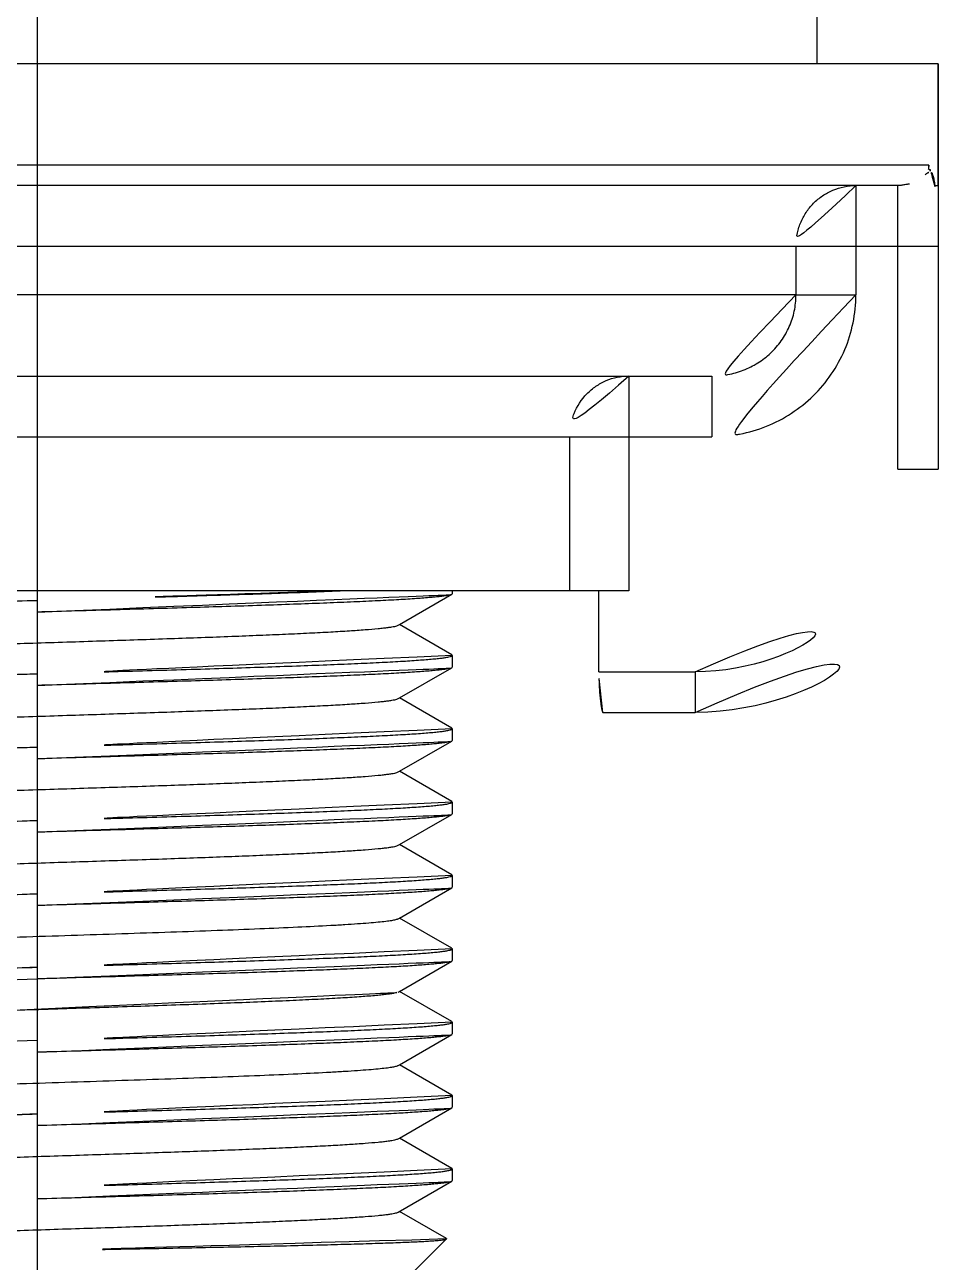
# Model space of a CAD drawing. Extents: x 16296660632 to 16296672714, y -37409619871 to -37409617455.
# Drawn here: x 16296672053.31 to 16296672075.86, y -37409617893.31 to -37409617862.78 of the extents above; entities that cross this region are included whole.
import ezdxf

# ---------------------------------------------------------------- set-up
doc = ezdxf.new("R2010")
doc.units = 0
doc.header["$LTSCALE"] = 10
doc.header["$MEASUREMENT"] = 0
doc.linetypes.add('ACAD_ISO08W100', pattern=[36, 24, -3, 6, -3])
doc.layers.get('0').update_dxf_attribs({"linetype": 'CONTINUOUS'})
doc.layers.add('02___PRT_ALL_AXES', color=7, linetype='CONTINUOUS')

msp = doc.modelspace()

# ---------------------------------------------------------------- linework, layer by layer
at = {"color": 1, "linetype": 'ACAD_ISO08W100'}
msp.add_line((16296672053.61055, -37409617836.498253), (16296672053.61055, -37409617902.566849), dxfattribs=at)
at = {"color": 7, "linetype": 'Continuous'}
for p, q in [((16296672075.86055, -37409617863.745247), (16296672075.86055, -37409617873.745247)), ((16296672075.631399, -37409617866.245369), (16296672031.589701, -37409617866.245369)), ((16296672074.86055, -37409617866.745247), (16296672032.36055, -37409617866.745247)), ((16296672073.82663, -37409617866.745247), (16296672073.82663, -37409617869.445236)), ((16296672074.86055, -37409617873.745247), (16296672074.86055, -37409617866.745247)), ((16296672075.77928, -37409617866.745247), (16296672075.86055, -37409617866.745247)), ((16296672075.77928, -37409617866.768257), (16296672075.77928, -37409617866.745247)), ((16296672031.36055, -37409617868.245247), (16296672075.86055, -37409617868.245247)), ((16296672072.34741, -37409617868.245247), (16296672072.34741, -37409617869.445091)), ((16296672072.34741, -37409617869.445091), (16296672034.87369, -37409617869.445091)), ((16296672072.34741, -37409617869.445236), (16296672073.82663, -37409617869.445236)), ((16296672036.95402, -37409617871.445236), (16296672070.26708, -37409617871.445236)), ((16296672068.220131, -37409617871.445236), (16296672068.220131, -37409617876.745247)), ((16296672070.26708, -37409617871.445236), (16296672070.266939, -37409617871.445236)), ((16296672070.26708, -37409617871.445236), (16296672070.26708, -37409617872.945236)), ((16296672036.95402, -37409617872.945236), (16296672070.26708, -37409617872.945236)), ((16296672066.75918, -37409617872.945236), (16296672066.75918, -37409617876.745247)), ((16296672074.86055, -37409617873.745247), (16296672075.86055, -37409617873.745247)), ((16296672068.220131, -37409617876.745247), (16296672039.000959, -37409617876.745247)), ((16296672063.848431, -37409617876.831093), (16296672063.86055, -37409617876.817062)), ((16296672067.48102, -37409617878.745247), (16296672067.48102, -37409617876.745247)), ((16296672062.55694, -37409617877.577744), (16296672063.848431, -37409617876.831093)), ((16296672062.52914, -37409617877.593819), (16296672062.55694, -37409617877.577744)), ((16296672063.848431, -37409617878.324387), (16296672062.55694, -37409617877.577744)), ((16296672063.848431, -37409617878.324387), (16296672063.86055, -37409617878.338387)), ((16296672062.55694, -37409617879.387741), (16296672063.848431, -37409617878.64109)), ((16296672063.848431, -37409617878.64109), (16296672063.86055, -37409617878.627083)), ((16296672067.48102, -37409617878.745247), (16296672069.86055, -37409617878.745247)), ((16296672069.86055, -37409617878.745247), (16296672069.86055, -37409617879.745247)), ((16296672062.52914, -37409617879.403816), (16296672062.55694, -37409617879.387741)), ((16296672063.848431, -37409617880.134392), (16296672062.55694, -37409617879.387741)), ((16296672067.581591, -37409617879.745247), (16296672069.86055, -37409617879.745247)), ((16296672063.848431, -37409617880.134392), (16296672063.86055, -37409617880.148407)), ((16296672062.55694, -37409617881.197746), (16296672063.848431, -37409617880.451103)), ((16296672063.848431, -37409617880.451103), (16296672063.86055, -37409617880.43708)), ((16296672062.52914, -37409617881.213814), (16296672062.55694, -37409617881.197746)), ((16296672063.848431, -37409617881.944397), (16296672062.55694, -37409617881.197746)), ((16296672063.848431, -37409617881.944397), (16296672063.86055, -37409617881.958397)), ((16296672062.55694, -37409617883.007736), (16296672063.848431, -37409617882.261093)), ((16296672063.848431, -37409617882.261093), (16296672063.86055, -37409617882.247078)), ((16296672062.52914, -37409617883.023819), (16296672062.55694, -37409617883.007736)), ((16296672063.848431, -37409617883.754387), (16296672062.55694, -37409617883.007736)), ((16296672063.848431, -37409617883.754387), (16296672063.86055, -37409617883.768402)), ((16296672062.55694, -37409617884.817741), (16296672063.848431, -37409617884.071091)), ((16296672063.848431, -37409617884.071091), (16296672063.86055, -37409617884.057083)), ((16296672062.52914, -37409617884.833817), (16296672062.55694, -37409617884.817741)), ((16296672063.848431, -37409617885.564392), (16296672062.55694, -37409617884.817741)), ((16296672063.848431, -37409617885.564392), (16296672063.86055, -37409617885.578407)), ((16296672062.55694, -37409617886.627747), (16296672063.848431, -37409617885.881104)), ((16296672063.848431, -37409617885.881104), (16296672063.86055, -37409617885.867081)), ((16296672052.066111, -37409617886.363152), (16296672053.61055, -37409617886.31958)), ((16296672062.52914, -37409617886.643806), (16296672062.55694, -37409617886.627747)), ((16296672063.848431, -37409617887.374397), (16296672062.55694, -37409617886.627747)), ((16296672063.848431, -37409617887.374397), (16296672063.86055, -37409617887.388397)), ((16296672062.55694, -37409617888.437737), (16296672063.848431, -37409617887.691093)), ((16296672063.848431, -37409617887.691093), (16296672063.86055, -37409617887.677078)), ((16296672053.61055, -37409617887.840897), (16296672052.066111, -37409617887.884483)), ((16296672062.52914, -37409617888.453819), (16296672062.55694, -37409617888.437737)), ((16296672063.848431, -37409617889.184387), (16296672062.55694, -37409617888.437737)), ((16296672063.848431, -37409617889.184387), (16296672063.86055, -37409617889.198402)), ((16296672062.55694, -37409617890.247742), (16296672063.848431, -37409617889.501091)), ((16296672063.848431, -37409617889.501091), (16296672063.86055, -37409617889.487091)), ((16296672062.52914, -37409617890.263817), (16296672062.55694, -37409617890.247742)), ((16296672063.848431, -37409617890.994392), (16296672062.55694, -37409617890.247742)), ((16296672063.848431, -37409617890.994392), (16296672063.86055, -37409617891.008423)), ((16296672062.52914, -37409617892.073807), (16296672063.848431, -37409617891.311096)), ((16296672063.848431, -37409617891.311096), (16296672063.86055, -37409617891.297096)), ((16296672063.71579, -37409617892.727722), (16296672062.55694, -37409617892.057747)), ((16296672063.71579, -37409617892.727722), (16296672063.71907, -37409617892.736717))]:
    msp.add_line(p, q, dxfattribs=at)
for centre, radius, start, end in [((16296672072.06842, -37409617867.101562), 3.664407, 11.1288518, 13.5120727), ((16296672074.86055, -37409617865.745247), 1, 270, 312.8875182), ((16296672072.619711, -37409617867.13829), 3.181161, 6.6796387, 7.1433019), ((16296672073.741501, -37409617866.153687), 2.128429, 343.2173409, 343.8632414), ((16296672069.86055, -37409617873.745247), 6, 270, 0), ((16296672069.86055, -37409617873.745247), 5, 270, 0)]:
    msp.add_arc(centre, radius, start, end, dxfattribs=at)
for points, knots in [([(16296672075.58827, -37409617866.442032), (16296672075.59292, -37409617866.439888), (16296672075.61973, -37409617866.426727), (16296672075.644751, -37409617866.409912), (16296672075.663931, -37409617866.394287)], [0, 0, 0, 0, 0.171524854, 1, 1, 1, 1]), ([(16296672075.631371, -37409617866.245369), (16296672075.631371, -37409617866.262337), (16296672075.62772, -37409617866.329697), (16296672075.60927, -37409617866.396172), (16296672075.58827, -37409617866.442032)], [0, 0, 0, 0, 0.251652741, 1, 1, 1, 1]), ([(16296672075.77618, -37409617866.742706), (16296672075.770321, -37409617866.696007), (16296672075.758101, -37409617866.613586), (16296672075.73653, -37409617866.518608), (16296672075.715561, -37409617866.460312), (16296672075.69738, -37409617866.423576), (16296672075.678671, -37409617866.400513), (16296672075.663931, -37409617866.394287)], [0, 0, 0, 0, 0.377398887, 0.667704117, 0.780154643, 0.871673349, 1, 1, 1, 1]), ([(16296672073.82663, -37409617866.745247), (16296672073.729971, -37409617866.745247), (16296672073.535971, -37409617866.764618), (16296672073.25666, -37409617866.850594), (16296672072.99922, -37409617866.990227), (16296672072.77364, -37409617867.178032), (16296672072.588591, -37409617867.40683), (16296672072.45108, -37409617867.667801), (16296672072.36647, -37409617867.950813), (16296672072.34741, -37409617868.147247), (16296672072.34741, -37409617868.245247)], [0, 0, 0, 0, 0.1241326, 0.248423429, 0.372932169, 0.497765854, 0.62293915, 0.748415702, 0.874157662, 1, 1, 1, 1]), ([(16296672075.541109, -37409617866.477943), (16296672075.54957, -37409617866.470078), (16296672075.564341, -37409617866.456917), (16296672075.58078, -37409617866.445503), (16296672075.58827, -37409617866.442032)], [0, 0, 0, 0, 0.5830907, 1, 1, 1, 1]), ([(16296672072.34741, -37409617869.445091), (16296672072.347401, -37409617869.57901), (16296672072.31949, -37409617869.847633), (16296672072.19582, -37409617870.232513), (16296672071.99658, -37409617870.584007), (16296672071.731279, -37409617870.887947), (16296672071.411989, -37409617871.133423), (16296672071.052191, -37409617871.312683), (16296672070.6661, -37409617871.421204), (16296672070.39979, -37409617871.445229), (16296672070.26708, -37409617871.445236)], [0, 0, 0, 0, 0.125465665, 0.250878301, 0.376191348, 0.501357006, 0.626339283, 0.751109464, 0.875664401, 1, 1, 1, 1]), ([(16296672073.82663, -37409617869.445236), (16296672073.826599, -37409617869.675941), (16296672073.780081, -37409617870.138672), (16296672073.57341, -37409617870.803833), (16296672073.23888, -37409617871.415024), (16296672072.79038, -37409617871.948097), (16296672072.246349, -37409617872.383118), (16296672071.628321, -37409617872.70443), (16296672070.960461, -37409617872.901207), (16296672070.497801, -37409617872.945213), (16296672070.26708, -37409617872.945236)], [0, 0, 0, 0, 0.124991432, 0.249985577, 0.374982059, 0.499980634, 0.624982261, 0.749985784, 0.874994839, 1, 1, 1, 1]), ([(16296672068.220131, -37409617871.445236), (16296672068.124649, -37409617871.445236), (16296672067.93292, -37409617871.464653), (16296672067.656969, -37409617871.550667), (16296672067.402639, -37409617871.690468), (16296672067.105749, -37409617871.940643), (16296672066.83428, -37409617872.357964), (16296672066.75918, -37409617872.750343), (16296672066.75918, -37409617872.945236)], [0, 0, 0, 0, 0.123657901, 0.247590447, 0.371961072, 0.496940381, 0.747582047, 1, 1, 1, 1]), ([(16296672061.091499, -37409617876.745232), (16296672060.56522, -37409617876.766869), (16296672059.430571, -37409617876.808273), (16296672056.93693, -37409617876.887711), (16296672054.969509, -37409617876.942711), (16296672053.61055, -37409617876.980904)], [0, 0, 0, 0, 0.211119975, 0.455087764, 1, 1, 1, 1]), ([(16296672053.61055, -37409617876.980904), (16296672052.964359, -37409617876.999069), (16296672051.695299, -37409617877.034729), (16296672049.84918, -37409617877.088493), (16296672048.384541, -37409617877.134354), (16296672047.29711, -37409617877.17173), (16296672046.562349, -37409617877.198921), (16296672045.891319, -37409617877.226067), (16296672045.290091, -37409617877.253159), (16296672044.76409, -37409617877.280151), (16296672044.318069, -37409617877.307022), (16296672043.99835, -37409617877.330437), (16296672043.78561, -37409617877.3498), (16296672043.65904, -37409617877.363281), (16296672043.55501, -37409617877.376701), (16296672043.473499, -37409617877.38987), (16296672043.41501, -37409617877.402946), (16296672043.3836, -37409617877.413078), (16296672043.372681, -37409617877.419403)], [0, 0, 0, 0, 0.189156112, 0.371481578, 0.540417747, 0.617931065, 0.689860256, 0.755560997, 0.814438693, 0.865963437, 0.909675268, 0.94518133, 0.959760954, 0.972181707, 0.982418558, 0.990460889, 0.996309369, 1, 1, 1, 1]), ([(16296672053.61055, -37409617877.269577), (16296672054.256741, -37409617877.251419), (16296672055.52578, -37409617877.215759), (16296672057.37188, -37409617877.162003), (16296672058.8365, -37409617877.116127), (16296672059.923929, -37409617877.078758), (16296672060.65871, -37409617877.051567), (16296672061.32975, -37409617877.024422), (16296672061.931, -37409617876.997322), (16296672062.45702, -37409617876.970337), (16296672062.90303, -37409617876.943466), (16296672063.222759, -37409617876.920036), (16296672063.435499, -37409617876.900688), (16296672063.562059, -37409617876.887207), (16296672063.66609, -37409617876.873779), (16296672063.747601, -37409617876.860619), (16296672063.806089, -37409617876.847542), (16296672063.8375, -37409617876.83741), (16296672063.848419, -37409617876.831093)], [0, 0, 0, 0, 0.18915484, 0.371478182, 0.54041191, 0.617925072, 0.689856172, 0.755559329, 0.814438487, 0.865964138, 0.909676118, 0.945182117, 0.959761463, 0.972182192, 0.982418898, 0.990460936, 0.996309287, 1, 1, 1, 1]), ([(16296672044.691971, -37409617878.466667), (16296672044.702431, -37409617878.460617), (16296672044.731489, -37409617878.450447), (16296672044.785151, -37409617878.437408), (16296672044.858601, -37409617878.424232), (16296672044.9515, -37409617878.410873), (16296672045.063789, -37409617878.39743), (16296672045.25139, -37409617878.378189), (16296672045.53224, -37409617878.354881), (16296672045.922979, -37409617878.328117), (16296672046.382561, -37409617878.301247), (16296672046.906891, -37409617878.274269), (16296672047.491261, -37409617878.247253), (16296672048.130449, -37409617878.220177), (16296672049.075331, -37409617878.182991), (16296672050.346979, -37409617878.137337), (16296672051.94906, -37409617878.083817), (16296672053.61055, -37409617878.030243), (16296672055.27203, -37409617877.976662), (16296672056.874109, -37409617877.923149), (16296672058.145769, -37409617877.877487), (16296672059.090639, -37409617877.840309), (16296672059.729839, -37409617877.81324), (16296672060.314211, -37409617877.786217), (16296672060.83853, -37409617877.759239), (16296672061.29812, -37409617877.732368), (16296672061.68885, -37409617877.705612), (16296672061.969709, -37409617877.682297), (16296672062.15731, -37409617877.663063), (16296672062.269609, -37409617877.64962), (16296672062.36249, -37409617877.636253), (16296672062.43594, -37409617877.623077), (16296672062.489611, -37409617877.610031), (16296672062.518681, -37409617877.599869), (16296672062.52914, -37409617877.593819)], [0, 0, 0, 0, 0.002027959, 0.005115804, 0.009286513, 0.014541737, 0.020873136, 0.028269835, 0.046201464, 0.068181157, 0.094020323, 0.12348703, 0.156321515, 0.192229519, 0.23089088, 0.315069703, 0.405853314, 0.49999961, 0.594145819, 0.684929279, 0.76910807, 0.807770174, 0.843677596, 0.876512344, 0.905979112, 0.931817708, 0.953798347, 0.971728668, 0.979125982, 0.985458334, 0.990712695, 0.994882708, 0.99797158, 1, 1, 1, 1]), ([(16296672063.860531, -37409617878.338387), (16296672063.86054, -37409617878.344643), (16296672063.84832, -37409617878.353256), (16296672063.83139, -37409617878.360451), (16296672063.798189, -37409617878.371048), (16296672063.742041, -37409617878.382858), (16296672063.655821, -37409617878.39666), (16296672063.545679, -37409617878.410423), (16296672063.41156, -37409617878.424347), (16296672063.25388, -37409617878.438332), (16296672062.997641, -37409617878.458168), (16296672062.62158, -37409617878.482323), (16296672062.10607, -37409617878.510132), (16296672061.50876, -37409617878.538033), (16296672060.835381, -37409617878.566017), (16296672060.09244, -37409617878.594063), (16296672059.28709, -37409617878.622131), (16296672058.42705, -37409617878.65023), (16296672057.19541, -37409617878.688431), (16296672055.58473, -37409617878.73542), (16296672054.277149, -37409617878.772171), (16296672053.61055, -37409617878.790909)], [0, 0, 0, 0, 0.001824883, 0.003475052, 0.005685187, 0.011836052, 0.020319679, 0.031135736, 0.044270813, 0.05969514, 0.077373609, 0.119334698, 0.169755026, 0.228160446, 0.293986609, 0.366603154, 0.445311453, 0.529356245, 0.617934796, 0.805221747, 1, 1, 1, 1]), ([(16296672053.61055, -37409617879.079582), (16296672054.256741, -37409617879.061417), (16296672055.525789, -37409617879.025757), (16296672057.371901, -37409617878.972), (16296672058.836531, -37409617878.926132), (16296672059.92396, -37409617878.888763), (16296672060.65873, -37409617878.861557), (16296672061.329769, -37409617878.834419), (16296672061.931009, -37409617878.807327), (16296672062.45702, -37409617878.780327), (16296672062.90303, -37409617878.753464), (16296672063.22275, -37409617878.730042), (16296672063.43549, -37409617878.710693), (16296672063.562059, -37409617878.697197), (16296672063.66609, -37409617878.683777), (16296672063.747601, -37409617878.670624), (16296672063.806089, -37409617878.657547), (16296672063.8375, -37409617878.647408), (16296672063.848419, -37409617878.64109)], [0, 0, 0, 0, 0.189155185, 0.371479801, 0.540415218, 0.617928471, 0.689858458, 0.755560272, 0.814438824, 0.865964037, 0.909675883, 0.945181801, 0.959761275, 0.972181937, 0.982418707, 0.990460952, 0.996309378, 1, 1, 1, 1]), ([(16296672053.61055, -37409617878.790909), (16296672052.964359, -37409617878.809067), (16296672051.695311, -37409617878.844727), (16296672049.849199, -37409617878.898483), (16296672048.384569, -37409617878.944351), (16296672047.297131, -37409617878.981728), (16296672046.56237, -37409617879.008919), (16296672045.891331, -37409617879.036072), (16296672045.290091, -37409617879.063164), (16296672044.76408, -37409617879.090149), (16296672044.318069, -37409617879.11702), (16296672043.998341, -37409617879.140442), (16296672043.785601, -37409617879.159798), (16296672043.65904, -37409617879.173279), (16296672043.55501, -37409617879.186707), (16296672043.473499, -37409617879.199867), (16296672043.41501, -37409617879.212936), (16296672043.3836, -37409617879.223083), (16296672043.372681, -37409617879.229393)], [0, 0, 0, 0, 0.189155177, 0.371479765, 0.540415132, 0.617928382, 0.689858408, 0.755560271, 0.81443884, 0.865964059, 0.909675897, 0.94518181, 0.959761277, 0.97218194, 0.982418708, 0.990460949, 0.996309375, 1, 1, 1, 1]), ([(16296672067.581591, -37409617879.745247), (16296672067.57885, -37409617879.745247), (16296672067.572479, -37409617879.738098), (16296672067.56646, -37409617879.723587), (16296672067.558649, -37409617879.699333), (16296672067.54693, -37409617879.649948), (16296672067.53232, -37409617879.566681), (16296672067.516279, -37409617879.444077), (16296672067.501751, -37409617879.29454), (16296672067.490179, -37409617879.123756), (16296672067.482731, -37409617878.938263), (16296672067.48102, -37409617878.810402), (16296672067.48102, -37409617878.745247)], [0, 0, 0, 0, 0.00812742, 0.024069013, 0.048845309, 0.082483117, 0.175191242, 0.299003038, 0.449390542, 0.620725585, 0.806719321, 1, 1, 1, 1]), ([(16296672044.691959, -37409617880.276672), (16296672044.70241, -37409617880.270622), (16296672044.73147, -37409617880.260452), (16296672044.785151, -37409617880.247414), (16296672044.858601, -37409617880.234238), (16296672044.951481, -37409617880.220871), (16296672045.06377, -37409617880.207428), (16296672045.251369, -37409617880.188187), (16296672045.53223, -37409617880.164879), (16296672045.922951, -37409617880.138123), (16296672046.38254, -37409617880.111237), (16296672046.90686, -37409617880.084267), (16296672047.49123, -37409617880.057251), (16296672048.130421, -37409617880.030182), (16296672049.075291, -37409617879.992989), (16296672050.346951, -37409617879.947342), (16296672051.94903, -37409617879.893822), (16296672053.610519, -37409617879.84024), (16296672055.272011, -37409617879.786667), (16296672056.87409, -37409617879.733147), (16296672058.14576, -37409617879.6875), (16296672059.09063, -37409617879.650307), (16296672059.72982, -37409617879.623238), (16296672060.314199, -37409617879.596207), (16296672060.83852, -37409617879.569237), (16296672061.298109, -37409617879.542374), (16296672061.68885, -37409617879.51561), (16296672061.969709, -37409617879.492287), (16296672062.15731, -37409617879.473053), (16296672062.2696, -37409617879.459618), (16296672062.36249, -37409617879.446251), (16296672062.43594, -37409617879.433067), (16296672062.48962, -37409617879.420036), (16296672062.518669, -37409617879.409866), (16296672062.529131, -37409617879.403816)], [0, 0, 0, 0, 0.002027301, 0.005116467, 0.009287797, 0.014541492, 0.020872186, 0.028270238, 0.046200227, 0.068181393, 0.094018702, 0.123486721, 0.156319963, 0.192228682, 0.230889637, 0.31506872, 0.405852432, 0.499998788, 0.594145194, 0.684929058, 0.769108404, 0.807769616, 0.843678463, 0.876511959, 0.905980241, 0.931817762, 0.953799271, 0.971729333, 0.979127631, 0.985458745, 0.990712617, 0.994883966, 0.997973072, 1, 1, 1, 1]), ([(16296672063.860531, -37409617880.148407), (16296672063.860531, -37409617880.154663), (16296672063.848289, -37409617880.163277), (16296672063.831341, -37409617880.170471), (16296672063.79812, -37409617880.181068), (16296672063.741949, -37409617880.192871), (16296672063.65571, -37409617880.206673), (16296672063.54554, -37409617880.220444), (16296672063.4114, -37409617880.234383), (16296672063.253691, -37409617880.248337), (16296672062.99744, -37409617880.268181), (16296672062.621361, -37409617880.292343), (16296672062.105841, -37409617880.320137), (16296672061.50853, -37409617880.348053), (16296672060.835171, -37409617880.37603), (16296672060.092239, -37409617880.404068), (16296672059.286909, -37409617880.432137), (16296672058.426889, -37409617880.460243), (16296672057.19528, -37409617880.498444), (16296672055.58466, -37409617880.545433), (16296672054.27713, -37409617880.582169), (16296672053.61055, -37409617880.600906)], [0, 0, 0, 0, 0.001826974, 0.003478468, 0.005689898, 0.011843499, 0.020329799, 0.031148146, 0.044285233, 0.059711517, 0.077391621, 0.119354963, 0.169776588, 0.228182181, 0.294007042, 0.366621325, 0.445327851, 0.529371127, 0.617947777, 0.805229199, 1, 1, 1, 1]), ([(16296672053.61055, -37409617880.88958), (16296672054.256741, -37409617880.871422), (16296672055.525801, -37409617880.835762), (16296672057.37192, -37409617880.781998), (16296672058.836559, -37409617880.73613), (16296672059.92399, -37409617880.698761), (16296672060.658751, -37409617880.671562), (16296672061.329781, -37409617880.644417), (16296672061.931009, -37409617880.617317), (16296672062.45701, -37409617880.590332), (16296672062.903021, -37409617880.563469), (16296672063.22275, -37409617880.540047), (16296672063.43549, -37409617880.520691), (16296672063.56205, -37409617880.50721), (16296672063.66608, -37409617880.493782), (16296672063.747601, -37409617880.480614), (16296672063.806089, -37409617880.467537), (16296672063.8375, -37409617880.457413), (16296672063.848419, -37409617880.451103)], [0, 0, 0, 0, 0.189156269, 0.371481909, 0.540418232, 0.617931604, 0.689860783, 0.755561394, 0.814438796, 0.865963351, 0.909675159, 0.945181246, 0.959760895, 0.972181665, 0.982418532, 0.990460876, 0.996309367, 1, 1, 1, 1]), ([(16296672053.61055, -37409617880.600906), (16296672052.964359, -37409617880.619057), (16296672051.695311, -37409617880.654716), (16296672049.849211, -37409617880.708488), (16296672048.384581, -37409617880.754356), (16296672047.29715, -37409617880.791733), (16296672046.56237, -37409617880.818916), (16296672045.891319, -37409617880.846069), (16296672045.290079, -37409617880.873161), (16296672044.764059, -37409617880.900146), (16296672044.31805, -37409617880.927017), (16296672043.99832, -37409617880.950447), (16296672043.785589, -37409617880.969803), (16296672043.659031, -37409617880.983276), (16296672043.555, -37409617880.996696), (16296672043.47349, -37409617881.009872), (16296672043.415001, -37409617881.022942), (16296672043.383591, -37409617881.033081), (16296672043.372669, -37409617881.039391)], [0, 0, 0, 0, 0.189155491, 0.37147903, 0.540412931, 0.617926131, 0.689857718, 0.75556033, 0.814440053, 0.865964955, 0.909677206, 0.945182922, 0.959762497, 0.972181956, 0.982418443, 0.990461063, 0.996309286, 1, 1, 1, 1]), ([(16296672044.691959, -37409617882.08667), (16296672044.702419, -37409617882.08062), (16296672044.731489, -37409617882.070457), (16296672044.78516, -37409617882.057411), (16296672044.858601, -37409617882.044243), (16296672044.95149, -37409617882.030869), (16296672045.063789, -37409617882.017433), (16296672045.25139, -37409617881.998192), (16296672045.532249, -37409617881.974876), (16296672045.922979, -37409617881.94812), (16296672046.38257, -37409617881.921242), (16296672046.906891, -37409617881.894272), (16296672047.491261, -37409617881.867249), (16296672048.130449, -37409617881.840179), (16296672049.075331, -37409617881.802994), (16296672050.346991, -37409617881.757339), (16296672051.94907, -37409617881.703819), (16296672053.61055, -37409617881.650253), (16296672055.27203, -37409617881.596657), (16296672056.874121, -37409617881.543152), (16296672058.145769, -37409617881.497498), (16296672059.090639, -37409617881.460297), (16296672059.72983, -37409617881.433243), (16296672060.314211, -37409617881.406212), (16296672060.83853, -37409617881.379242), (16296672061.298109, -37409617881.352371), (16296672061.68885, -37409617881.325607), (16296672061.969709, -37409617881.302299), (16296672062.15731, -37409617881.283058), (16296672062.2696, -37409617881.269623), (16296672062.36249, -37409617881.256248), (16296672062.435949, -37409617881.24308), (16296672062.489611, -37409617881.230026), (16296672062.518669, -37409617881.219856), (16296672062.529131, -37409617881.213814)], [0, 0, 0, 0, 0.002028349, 0.005117334, 0.009287406, 0.014541603, 0.020873979, 0.028271412, 0.046201579, 0.068182389, 0.094020838, 0.123487739, 0.156322392, 0.192229866, 0.230891954, 0.315070767, 0.405854232, 0.500000436, 0.594146736, 0.684930378, 0.769109233, 0.807770486, 0.843678611, 0.876512968, 0.90597979, 0.931818867, 0.953798613, 0.971730265, 0.979127014, 0.985458295, 0.990713476, 0.994884352, 0.997972155, 1, 1, 1, 1]), ([(16296672063.860531, -37409617881.958397), (16296672063.860531, -37409617881.964661), (16296672063.848289, -37409617881.973267), (16296672063.831341, -37409617881.980469), (16296672063.79812, -37409617881.991074), (16296672063.741949, -37409617882.002876), (16296672063.655701, -37409617882.01667), (16296672063.54553, -37409617882.030441), (16296672063.41139, -37409617882.044373), (16296672063.253691, -37409617882.058342), (16296672062.997431, -37409617882.078194), (16296672062.621361, -37409617882.102333), (16296672062.105841, -37409617882.130142), (16296672061.508539, -37409617882.158043), (16296672060.83518, -37409617882.186028), (16296672060.09227, -37409617882.214073), (16296672059.28694, -37409617882.242126), (16296672058.42692, -37409617882.270233), (16296672057.195299, -37409617882.308434), (16296672055.584669, -37409617882.355423), (16296672054.27713, -37409617882.392174), (16296672053.61055, -37409617882.410896)], [0, 0, 0, 0, 0.001826984, 0.003478488, 0.005689937, 0.011843623, 0.020330042, 0.031148499, 0.044285723, 0.059712201, 0.077392441, 0.119355813, 0.169777043, 0.228181538, 0.294005174, 0.366618401, 0.445324905, 0.529368667, 0.617945726, 0.80522811, 1, 1, 1, 1]), ([(16296672053.61055, -37409617882.699577), (16296672054.256741, -37409617882.681419), (16296672055.525801, -37409617882.64576), (16296672057.371929, -37409617882.592003), (16296672058.836571, -37409617882.546127), (16296672059.924009, -37409617882.508759), (16296672060.65877, -37409617882.481567), (16296672061.32979, -37409617882.454407), (16296672061.931021, -37409617882.427322), (16296672062.45701, -37409617882.400337), (16296672062.903021, -37409617882.373466), (16296672063.22275, -37409617882.350037), (16296672063.43549, -37409617882.330688), (16296672063.56205, -37409617882.317207), (16296672063.66608, -37409617882.30378), (16296672063.747601, -37409617882.290619), (16296672063.806089, -37409617882.277542), (16296672063.8375, -37409617882.26741), (16296672063.848419, -37409617882.261093)], [0, 0, 0, 0, 0.189156691, 0.371482759, 0.540419316, 0.617932893, 0.689862528, 0.755563186, 0.814439584, 0.865963367, 0.909674934, 0.945181031, 0.959760736, 0.972181555, 0.982418459, 0.990460836, 0.996309354, 1, 1, 1, 1]), ([(16296672053.61055, -37409617882.410896), (16296672052.964359, -37409617882.42907), (16296672051.69533, -37409617882.464729), (16296672049.849239, -37409617882.518494), (16296672048.38463, -37409617882.564346), (16296672047.297199, -37409617882.601723), (16296672046.56241, -37409617882.628922), (16296672045.891359, -37409617882.656067), (16296672045.29011, -37409617882.683159), (16296672044.76409, -37409617882.710152), (16296672044.318069, -37409617882.737022), (16296672043.998341, -37409617882.760437), (16296672043.785601, -37409617882.7798), (16296672043.65904, -37409617882.793282), (16296672043.55501, -37409617882.806702), (16296672043.473499, -37409617882.81987), (16296672043.415001, -37409617882.832947), (16296672043.3836, -37409617882.843079), (16296672043.372681, -37409617882.849403)], [0, 0, 0, 0, 0.189154908, 0.371475804, 0.540407809, 0.617921916, 0.689853864, 0.75555762, 0.81443745, 0.865963573, 0.909675966, 0.945182193, 0.959761609, 0.972182383, 0.982419059, 0.990461013, 0.996309293, 1, 1, 1, 1]), ([(16296672044.691971, -37409617883.896667), (16296672044.702431, -37409617883.890617), (16296672044.731489, -37409617883.880463), (16296672044.785151, -37409617883.867409), (16296672044.858601, -37409617883.854233), (16296672044.9515, -37409617883.840874), (16296672045.063789, -37409617883.827431), (16296672045.25139, -37409617883.808189), (16296672045.53224, -37409617883.784866), (16296672045.922979, -37409617883.758118), (16296672046.382561, -37409617883.731247), (16296672046.906891, -37409617883.704269), (16296672047.491261, -37409617883.677254), (16296672048.130449, -37409617883.650177), (16296672049.075319, -37409617883.612991), (16296672050.346979, -37409617883.567337), (16296672051.94906, -37409617883.513817), (16296672053.61055, -37409617883.460243), (16296672055.27203, -37409617883.406662), (16296672056.874109, -37409617883.353149), (16296672058.145769, -37409617883.307503), (16296672059.090639, -37409617883.270309), (16296672059.729839, -37409617883.24324), (16296672060.314211, -37409617883.216217), (16296672060.83853, -37409617883.18924), (16296672061.29812, -37409617883.162369), (16296672061.68885, -37409617883.135612), (16296672061.969709, -37409617883.112297), (16296672062.15731, -37409617883.093063), (16296672062.269609, -37409617883.07962), (16296672062.36249, -37409617883.066254), (16296672062.43594, -37409617883.053078), (16296672062.489611, -37409617883.040031), (16296672062.518681, -37409617883.029869), (16296672062.52914, -37409617883.023819)], [0, 0, 0, 0, 0.002027763, 0.00511555, 0.009286541, 0.014541681, 0.020872882, 0.028269684, 0.046201331, 0.068181131, 0.094020133, 0.123487043, 0.156321307, 0.192229517, 0.230890698, 0.315069579, 0.405853242, 0.499999544, 0.594145746, 0.684929217, 0.769108048, 0.807770113, 0.843677636, 0.876512215, 0.905979216, 0.93181756, 0.953798487, 0.971728551, 0.979126069, 0.985458448, 0.990712535, 0.994882659, 0.997971718, 1, 1, 1, 1]), ([(16296672063.860531, -37409617883.768402), (16296672063.860531, -37409617883.774658), (16296672063.848289, -37409617883.783272), (16296672063.831341, -37409617883.790466), (16296672063.79812, -37409617883.801064), (16296672063.741949, -37409617883.812866), (16296672063.655701, -37409617883.826683), (16296672063.54553, -37409617883.840439), (16296672063.41139, -37409617883.85437), (16296672063.253679, -37409617883.868347), (16296672062.997431, -37409617883.888184), (16296672062.621361, -37409617883.912338), (16296672062.10585, -37409617883.94014), (16296672061.508551, -37409617883.96804), (16296672060.835199, -37409617883.996033), (16296672060.092291, -37409617884.024063), (16296672059.286949, -37409617884.052139), (16296672058.426929, -37409617884.080238), (16296672057.195299, -37409617884.118431), (16296672055.584669, -37409617884.165428), (16296672054.27713, -37409617884.202171), (16296672053.61055, -37409617884.220909)], [0, 0, 0, 0, 0.001826979, 0.003478487, 0.005689949, 0.011843666, 0.020330121, 0.031148618, 0.044285897, 0.059712433, 0.077392697, 0.119355933, 0.169776601, 0.228179979, 0.294003368, 0.36661702, 0.445323826, 0.529367663, 0.61794487, 0.805227673, 1, 1, 1, 1]), ([(16296672053.61055, -37409617884.509583), (16296672054.256741, -37409617884.491417), (16296672055.525801, -37409617884.455757), (16296672057.371929, -37409617884.402), (16296672058.836571, -37409617884.356133), (16296672059.924009, -37409617884.318764), (16296672060.65877, -37409617884.291557), (16296672061.3298, -37409617884.26442), (16296672061.931021, -37409617884.237328), (16296672062.45702, -37409617884.210327), (16296672062.90303, -37409617884.183456), (16296672063.22275, -37409617884.160042), (16296672063.43549, -37409617884.140694), (16296672063.56205, -37409617884.127197), (16296672063.66608, -37409617884.113777), (16296672063.747601, -37409617884.100616), (16296672063.806089, -37409617884.087547), (16296672063.8375, -37409617884.077408), (16296672063.848419, -37409617884.071091)], [0, 0, 0, 0, 0.189156714, 0.371482818, 0.540419354, 0.617933018, 0.68986302, 0.755564145, 0.81444063, 0.865964152, 0.909675084, 0.945180969, 0.959760691, 0.972181553, 0.982418469, 0.990460834, 0.996309346, 1, 1, 1, 1]), ([(16296672053.61055, -37409617884.220909), (16296672052.964359, -37409617884.239067), (16296672051.69533, -37409617884.274727), (16296672049.849251, -37409617884.328484), (16296672048.38464, -37409617884.374352), (16296672047.297199, -37409617884.411728), (16296672046.56242, -37409617884.438919), (16296672045.891359, -37409617884.466057), (16296672045.29011, -37409617884.493156), (16296672044.76408, -37409617884.520149), (16296672044.31806, -37409617884.54702), (16296672043.998341, -37409617884.570442), (16296672043.785601, -37409617884.589798), (16296672043.659031, -37409617884.603279), (16296672043.55501, -37409617884.616707), (16296672043.47349, -37409617884.629868), (16296672043.415001, -37409617884.642937), (16296672043.3836, -37409617884.653084), (16296672043.372681, -37409617884.659393)], [0, 0, 0, 0, 0.189154452, 0.371473723, 0.540406434, 0.617921137, 0.689853431, 0.755557363, 0.814437448, 0.865963719, 0.90967624, 0.945182497, 0.959761912, 0.972182639, 0.982419242, 0.990461121, 0.996309324, 1, 1, 1, 1]), ([(16296672044.691971, -37409617885.706673), (16296672044.702419, -37409617885.700623), (16296672044.73148, -37409617885.690437), (16296672044.785151, -37409617885.677406), (16296672044.85861, -37409617885.664238), (16296672044.95149, -37409617885.650864), (16296672045.06378, -37409617885.637428), (16296672045.251381, -37409617885.618187), (16296672045.532249, -37409617885.594872), (16296672045.922979, -37409617885.568123), (16296672046.38257, -37409617885.541237), (16296672046.906891, -37409617885.514267), (16296672047.965679, -37409617885.465347), (16296672049.64642, -37409617885.400993), (16296672051.5515, -37409617885.336838), (16296672053.190639, -37409617885.283737), (16296672054.449421, -37409617885.24324), (16296672055.691299, -37409617885.202744), (16296672056.891279, -37409617885.162277), (16296672058.02519, -37409617885.121857), (16296672059.07021, -37409617885.081543), (16296672060.005301, -37409617885.041344), (16296672060.70698, -37409617885.006607), (16296672061.1994, -37409617884.97818), (16296672061.51259, -37409617884.957932), (16296672061.785959, -37409617884.937737), (16296672062.018129, -37409617884.917633), (16296672062.20801, -37409617884.897751), (16296672062.354561, -37409617884.877983), (16296672062.449409, -37409617884.860786), (16296672062.50263, -37409617884.845718), (16296672062.52178, -37409617884.838074), (16296672062.529119, -37409617884.833817)], [0, 0, 0, 0, 0.002026953, 0.005116139, 0.009287407, 0.014541201, 0.020872394, 0.028270683, 0.046200588, 0.068182093, 0.094019507, 0.12348769, 0.156321124, 0.271960061, 0.405853429, 0.47633073, 0.547284392, 0.617286854, 0.684929596, 0.748852204, 0.807769712, 0.860498413, 0.905979919, 0.925711136, 0.943303725, 0.958667421, 0.971729206, 0.982426842, 0.990711854, 0.996561722, 0.998576246, 1, 1, 1, 1]), ([(16296672063.860531, -37409617885.578407), (16296672063.860531, -37409617885.584663), (16296672063.848289, -37409617885.593277), (16296672063.831341, -37409617885.600471), (16296672063.79812, -37409617885.611069), (16296672063.741949, -37409617885.622871), (16296672063.655701, -37409617885.636673), (16296672063.54553, -37409617885.650436), (16296672063.41139, -37409617885.664383), (16296672063.253679, -37409617885.678337), (16296672062.997431, -37409617885.698181), (16296672062.621361, -37409617885.722343), (16296672062.10586, -37409617885.750137), (16296672061.50856, -37409617885.778038), (16296672060.835211, -37409617885.80603), (16296672060.092291, -37409617885.834068), (16296672059.286949, -37409617885.862137), (16296672058.426929, -37409617885.890244), (16296672057.195311, -37409617885.928436), (16296672055.584669, -37409617885.975433), (16296672054.27713, -37409617886.012169), (16296672053.61055, -37409617886.030907)], [0, 0, 0, 0, 0.001826973, 0.003478483, 0.005689948, 0.011843656, 0.020330097, 0.03114861, 0.044285931, 0.059712472, 0.077392663, 0.119355355, 0.169775564, 0.228178929, 0.294002732, 0.366616811, 0.445323768, 0.529367579, 0.617944793, 0.805227639, 1, 1, 1, 1]), ([(16296672053.61055, -37409617886.31958), (16296672054.256741, -37409617886.301422), (16296672055.525801, -37409617886.265762), (16296672057.37192, -37409617886.211998), (16296672058.836559, -37409617886.16613), (16296672059.924, -37409617886.128761), (16296672060.65877, -37409617886.101562), (16296672061.3298, -37409617886.074417), (16296672061.93103, -37409617886.047333), (16296672062.457029, -37409617886.020332), (16296672062.90303, -37409617885.993469), (16296672063.22275, -37409617885.970047), (16296672063.43549, -37409617885.950684), (16296672063.56205, -37409617885.93721), (16296672063.66608, -37409617885.923782), (16296672063.747601, -37409617885.910606), (16296672063.806089, -37409617885.897537), (16296672063.8375, -37409617885.887413), (16296672063.848419, -37409617885.881104)], [0, 0, 0, 0, 0.189156337, 0.371482083, 0.540418334, 0.617931969, 0.689862227, 0.755563978, 0.814441254, 0.865965073, 0.909675541, 0.945181159, 0.959760803, 0.972181646, 0.982418531, 0.990460851, 0.996309339, 1, 1, 1, 1]), ([(16296672053.61055, -37409617886.030907), (16296672052.964359, -37409617886.049057), (16296672051.695339, -37409617886.084717), (16296672049.84926, -37409617886.138481), (16296672048.38464, -37409617886.184349), (16296672047.297199, -37409617886.221733), (16296672046.56241, -37409617886.248917), (16296672045.891359, -37409617886.27607), (16296672045.2901, -37409617886.303162), (16296672044.76408, -37409617886.330147), (16296672044.31806, -37409617886.357018), (16296672043.998329, -37409617886.38044), (16296672043.785589, -37409617886.399803), (16296672043.659031, -37409617886.413277), (16296672043.555, -37409617886.426697), (16296672043.47349, -37409617886.439873), (16296672043.415001, -37409617886.452942), (16296672043.3836, -37409617886.463081), (16296672043.372681, -37409617886.469391)], [0, 0, 0, 0, 0.189153638, 0.371472313, 0.540406991, 0.617921738, 0.689854055, 0.755557987, 0.81443808, 0.8659643, 0.909676791, 0.945182956, 0.959762335, 0.972182977, 0.982419517, 0.99046135, 0.996309449, 1, 1, 1, 1]), ([(16296672052.264629, -37409617887.123817), (16296672052.882999, -37409617887.103653), (16296672054.11237, -37409617887.064171), (16296672055.919041, -37409617887.00547), (16296672057.375401, -37409617886.955544), (16296672058.47122, -37409617886.914833), (16296672059.21994, -37409617886.885071), (16296672059.90789, -37409617886.855362), (16296672060.527611, -37409617886.825706), (16296672061.072399, -37409617886.796173), (16296672061.53636, -37409617886.766769), (16296672061.870041, -37409617886.74115), (16296672062.092779, -37409617886.719994), (16296672062.22576, -37409617886.705223), (16296672062.335369, -37409617886.690521), (16296672062.42157, -37409617886.676086), (16296672062.48381, -37409617886.661774), (16296672062.51733, -37409617886.650627), (16296672062.529131, -37409617886.643806)], [0, 0, 0, 0, 0.180526639, 0.358897917, 0.527439891, 0.605719815, 0.678863634, 0.746077929, 0.806640866, 0.859895154, 0.905272119, 0.942288481, 0.957535737, 0.970556193, 0.981322845, 0.989813387, 0.99602451, 1, 1, 1, 1]), ([(16296672063.860531, -37409617887.388397), (16296672063.860531, -37409617887.394661), (16296672063.848289, -37409617887.403267), (16296672063.831341, -37409617887.410469), (16296672063.79812, -37409617887.421066), (16296672063.741949, -37409617887.432877), (16296672063.655701, -37409617887.446671), (16296672063.54553, -37409617887.460442), (16296672063.41139, -37409617887.474373), (16296672063.253691, -37409617887.488342), (16296672062.997431, -37409617887.508186), (16296672062.62137, -37409617887.532333), (16296672062.10586, -37409617887.560143), (16296672061.50856, -37409617887.588043), (16296672060.835199, -37409617887.616028), (16296672060.092279, -37409617887.644073), (16296672059.28694, -37409617887.672127), (16296672058.42692, -37409617887.700233), (16296672057.195299, -37409617887.738426), (16296672055.584669, -37409617887.785423), (16296672054.27713, -37409617887.822166), (16296672053.61055, -37409617887.840897)], [0, 0, 0, 0, 0.001826962, 0.00347847, 0.005689937, 0.011843611, 0.020329999, 0.03114848, 0.044285767, 0.059712215, 0.077392274, 0.119354517, 0.16977468, 0.228178803, 0.294003333, 0.36661778, 0.445324748, 0.529368423, 0.6179455, 0.805228012, 1, 1, 1, 1]), ([(16296672053.61055, -37409617888.129578), (16296672054.256741, -37409617888.11142), (16296672055.525789, -37409617888.07576), (16296672057.371901, -37409617888.022003), (16296672058.83654, -37409617887.976128), (16296672059.923969, -37409617887.938759), (16296672060.658739, -37409617887.911568), (16296672061.329781, -37409617887.884407), (16296672061.931021, -37409617887.857323), (16296672062.457029, -37409617887.830338), (16296672062.90304, -37409617887.803467), (16296672063.222759, -37409617887.780037), (16296672063.43549, -37409617887.760689), (16296672063.562059, -37409617887.747208), (16296672063.66609, -37409617887.73378), (16296672063.747601, -37409617887.720619), (16296672063.806089, -37409617887.707542), (16296672063.8375, -37409617887.697411), (16296672063.848419, -37409617887.691093)], [0, 0, 0, 0, 0.18915531, 0.371480076, 0.540415563, 0.617929042, 0.68985961, 0.755561969, 0.814440254, 0.865965066, 0.909676254, 0.945181864, 0.959761221, 0.97218187, 0.982418631, 0.990460858, 0.996309317, 1, 1, 1, 1]), ([(16296672044.691959, -37409617889.326668), (16296672044.702419, -37409617889.320633), (16296672044.731489, -37409617889.310463), (16296672044.785151, -37409617889.297409), (16296672044.858601, -37409617889.284233), (16296672044.95149, -37409617889.270866), (16296672045.063789, -37409617889.257431), (16296672045.25139, -37409617889.23819), (16296672045.532249, -37409617889.214867), (16296672045.922979, -37409617889.188118), (16296672046.382561, -37409617889.161247), (16296672046.906891, -37409617889.13427), (16296672047.965679, -37409617889.08535), (16296672049.64642, -37409617889.021004), (16296672051.5515, -37409617888.956841), (16296672053.190639, -37409617888.903748), (16296672054.449421, -37409617888.863243), (16296672055.691299, -37409617888.822746), (16296672056.891279, -37409617888.78228), (16296672058.0252, -37409617888.741867), (16296672059.070221, -37409617888.701553), (16296672060.005289, -37409617888.661339), (16296672060.70698, -37409617888.626602), (16296672061.1994, -37409617888.598183), (16296672061.51259, -37409617888.577927), (16296672061.785959, -37409617888.557739), (16296672062.018129, -37409617888.537628), (16296672062.208019, -37409617888.517738), (16296672062.354561, -37409617888.497993), (16296672062.4494, -37409617888.480782), (16296672062.502621, -37409617888.465714), (16296672062.52179, -37409617888.458061), (16296672062.52914, -37409617888.453819)], [0, 0, 0, 0, 0.002028462, 0.00511705, 0.009287018, 0.01454177, 0.02087396, 0.028270988, 0.04620174, 0.06818191, 0.094020862, 0.123487339, 0.15632222, 0.271960192, 0.405853425, 0.476330842, 0.54728424, 0.617286376, 0.684929251, 0.748852302, 0.807769819, 0.860497824, 0.905978505, 0.92571146, 0.94330234, 0.958667112, 0.971728729, 0.982425478, 0.990712197, 0.996559996, 0.998575054, 1, 1, 1, 1]), ([(16296672063.860531, -37409617889.198402), (16296672063.860531, -37409617889.204659), (16296672063.848289, -37409617889.213272), (16296672063.831341, -37409617889.220467), (16296672063.79812, -37409617889.231056), (16296672063.741949, -37409617889.242867), (16296672063.65571, -37409617889.256683), (16296672063.54554, -37409617889.270439), (16296672063.4114, -37409617889.28437), (16296672063.2537, -37409617889.29834), (16296672062.99744, -37409617889.318176), (16296672062.62137, -37409617889.342339), (16296672062.10586, -37409617889.37014), (16296672061.508539, -37409617889.398041), (16296672060.83518, -37409617889.426033), (16296672060.092251, -37409617889.454063), (16296672059.286909, -37409617889.48214), (16296672058.426901, -37409617889.510239), (16296672057.19528, -37409617889.548439), (16296672055.58466, -37409617889.595428), (16296672054.27713, -37409617889.632172), (16296672053.61055, -37409617889.650909)], [0, 0, 0, 0, 0.001826946, 0.003478455, 0.00568993, 0.011843556, 0.020329832, 0.031148172, 0.044285226, 0.059711375, 0.077391314, 0.11935413, 0.169775218, 0.228180441, 0.294005676, 0.366620587, 0.445327451, 0.529370765, 0.617947466, 0.805229045, 1, 1, 1, 1]), ([(16296672053.61055, -37409617889.939583), (16296672054.256729, -37409617889.921417), (16296672055.525761, -37409617889.885757), (16296672057.371861, -37409617889.832001), (16296672058.836491, -37409617889.786133), (16296672059.923929, -37409617889.748756), (16296672060.65871, -37409617889.721573), (16296672061.32975, -37409617889.69442), (16296672061.931, -37409617889.667328), (16296672062.45702, -37409617889.640343), (16296672062.90304, -37409617889.613457), (16296672063.222759, -37409617889.590042), (16296672063.435499, -37409617889.570686), (16296672063.562059, -37409617889.557213), (16296672063.66609, -37409617889.543793), (16296672063.747601, -37409617889.530617), (16296672063.806089, -37409617889.51754), (16296672063.8375, -37409617889.507408), (16296672063.848419, -37409617889.501091)], [0, 0, 0, 0, 0.189152888, 0.371475789, 0.540411127, 0.617925039, 0.689856379, 0.755559419, 0.814438776, 0.865964406, 0.909676509, 0.945182392, 0.959761775, 0.972182319, 0.982418996, 0.990461159, 0.996309473, 1, 1, 1, 1]), ([(16296672053.61055, -37409617889.650909), (16296672052.964371, -37409617889.669067), (16296672051.69533, -37409617889.704727), (16296672049.84923, -37409617889.758476), (16296672048.3846, -37409617889.804352), (16296672047.297159, -37409617889.841728), (16296672046.562389, -37409617889.868919), (16296672045.89134, -37409617889.896057), (16296672045.290091, -37409617889.923157), (16296672044.76408, -37409617889.95015), (16296672044.31806, -37409617889.97702), (16296672043.998341, -37409617890.000443), (16296672043.785601, -37409617890.019798), (16296672043.65904, -37409617890.033279), (16296672043.55501, -37409617890.046707), (16296672043.473499, -37409617890.059868), (16296672043.41501, -37409617890.072937), (16296672043.3836, -37409617890.083076), (16296672043.372681, -37409617890.089394)], [0, 0, 0, 0, 0.189153157, 0.371476322, 0.540411538, 0.617925321, 0.689856528, 0.755559465, 0.81443872, 0.865964279, 0.909676329, 0.945182215, 0.959761617, 0.972182184, 0.98241889, 0.990461089, 0.996309445, 1, 1, 1, 1]), ([(16296672044.691971, -37409617891.136673), (16296672044.702431, -37409617891.130623), (16296672044.731489, -37409617891.120453), (16296672044.785151, -37409617891.107407), (16296672044.858601, -37409617891.094231), (16296672044.95149, -37409617891.080856), (16296672045.063789, -37409617891.067429), (16296672045.25139, -37409617891.048187), (16296672045.53224, -37409617891.024879), (16296672045.922979, -37409617890.998123), (16296672046.382561, -37409617890.971237), (16296672046.906891, -37409617890.944267), (16296672047.491261, -37409617890.917236), (16296672048.130461, -37409617890.890167), (16296672049.075331, -37409617890.852989), (16296672050.346979, -37409617890.807327), (16296672051.94906, -37409617890.753822), (16296672053.61055, -37409617890.700241), (16296672055.27203, -37409617890.646667), (16296672056.874109, -37409617890.593147), (16296672058.145769, -37409617890.547493), (16296672059.090639, -37409617890.510307), (16296672059.729839, -37409617890.483238), (16296672060.314211, -37409617890.456207), (16296672060.83853, -37409617890.429237), (16296672061.29812, -37409617890.402367), (16296672061.68885, -37409617890.37561), (16296672061.969709, -37409617890.352287), (16296672062.15731, -37409617890.333054), (16296672062.269609, -37409617890.319618), (16296672062.36249, -37409617890.306252), (16296672062.43594, -37409617890.293083), (16296672062.489611, -37409617890.280029), (16296672062.518681, -37409617890.269867), (16296672062.52914, -37409617890.263817)], [0, 0, 0, 0, 0.002028333, 0.00511652, 0.009286669, 0.014541819, 0.020873674, 0.028270432, 0.046201706, 0.068181482, 0.0940207, 0.123487172, 0.156321954, 0.192229638, 0.230891296, 0.315070036, 0.405853553, 0.499999808, 0.594146001, 0.684929434, 0.769108178, 0.807770243, 0.84367765, 0.876512431, 0.905979126, 0.931817779, 0.953798345, 0.971728709, 0.979126005, 0.985458336, 0.990712699, 0.99488273, 0.997971608, 1, 1, 1, 1]), ([(16296672063.860531, -37409617891.008423), (16296672063.860519, -37409617891.014671), (16296672063.84828, -37409617891.023277), (16296672063.83132, -37409617891.030479), (16296672063.79809, -37409617891.041077), (16296672063.741911, -37409617891.052879), (16296672063.655649, -37409617891.066681), (16296672063.545469, -37409617891.080437), (16296672063.411329, -37409617891.094383), (16296672063.253611, -37409617891.108353), (16296672062.997339, -37409617891.128189), (16296672062.62126, -37409617891.152344), (16296672062.10573, -37409617891.180153), (16296672061.5084, -37409617891.208054), (16296672060.83503, -37409617891.236038), (16296672060.0921, -37409617891.264069), (16296672059.28677, -37409617891.292137), (16296672058.42676, -37409617891.320236), (16296672057.195169, -37409617891.358437), (16296672055.584591, -37409617891.405434), (16296672054.277109, -37409617891.442169), (16296672053.61055, -37409617891.460907)], [0, 0, 0, 0, 0.00182799, 0.003480116, 0.005692141, 0.011846921, 0.020334342, 0.031153694, 0.044291661, 0.059718748, 0.077399593, 0.119364315, 0.16978709, 0.22819374, 0.294019642, 0.366634996, 0.445341507, 0.529383825, 0.617958978, 0.805235427, 1, 1, 1, 1]), ([(16296672053.61055, -37409617891.74958), (16296672054.256729, -37409617891.731422), (16296672055.525749, -37409617891.695763), (16296672057.37184, -37409617891.641998), (16296672058.83647, -37409617891.59613), (16296672059.92391, -37409617891.558762), (16296672060.658701, -37409617891.53157), (16296672061.32975, -37409617891.504417), (16296672061.931, -37409617891.477333), (16296672062.45702, -37409617891.450333), (16296672062.90304, -37409617891.42347), (16296672063.222771, -37409617891.40004), (16296672063.435499, -37409617891.380676), (16296672063.562071, -37409617891.367203), (16296672063.66609, -37409617891.353783), (16296672063.74761, -37409617891.340607), (16296672063.806089, -37409617891.327553), (16296672063.8375, -37409617891.317413), (16296672063.848419, -37409617891.311096)], [0, 0, 0, 0, 0.189152678, 0.371473272, 0.540408861, 0.61792336, 0.689855348, 0.755558961, 0.814438794, 0.865964782, 0.90967711, 0.945183113, 0.959762462, 0.972183018, 0.982419562, 0.990461463, 0.996309551, 1, 1, 1, 1]), ([(16296672044.691971, -37409617892.946671), (16296672044.702431, -37409617892.940628), (16296672044.731489, -37409617892.930458), (16296672044.785151, -37409617892.917412), (16296672044.858601, -37409617892.904243), (16296672044.9515, -37409617892.890869), (16296672045.063789, -37409617892.877434), (16296672045.25139, -37409617892.858177), (16296672045.53224, -37409617892.834877), (16296672045.922979, -37409617892.808113), (16296672046.382561, -37409617892.781242), (16296672046.906891, -37409617892.754272), (16296672047.491261, -37409617892.727249), (16296672048.130449, -37409617892.70018), (16296672049.075331, -37409617892.662987), (16296672050.346979, -37409617892.61734), (16296672051.94906, -37409617892.56382), (16296672053.61055, -37409617892.510246), (16296672055.27203, -37409617892.456673), (16296672056.874109, -37409617892.403152), (16296672058.145769, -37409617892.357498), (16296672059.090639, -37409617892.320297), (16296672059.729839, -37409617892.293243), (16296672060.314211, -37409617892.266212), (16296672060.83853, -37409617892.239243), (16296672061.29812, -37409617892.212372), (16296672061.68885, -37409617892.185623), (16296672061.969709, -37409617892.1623), (16296672062.15731, -37409617892.143051), (16296672062.269609, -37409617892.129623), (16296672062.36249, -37409617892.116249), (16296672062.43594, -37409617892.103073), (16296672062.489611, -37409617892.090027), (16296672062.518681, -37409617892.079857), (16296672062.52914, -37409617892.073807)], [0, 0, 0, 0, 0.002028021, 0.005115913, 0.009286545, 0.014541764, 0.020873208, 0.028269917, 0.046201509, 0.068181231, 0.094020368, 0.12348712, 0.156321551, 0.192229619, 0.230890915, 0.315069757, 0.405853395, 0.499999689, 0.594145882, 0.684929345, 0.769108181, 0.807770188, 0.843677792, 0.876512241, 0.905979408, 0.931817563, 0.953798695, 0.971728579, 0.979126286, 0.9854586, 0.990712454, 0.994882758, 0.997971981, 1, 1, 1, 1]), ([(16296672063.71907, -37409617892.736717), (16296672063.717039, -37409617892.738747), (16296672063.71002, -37409617892.742111), (16296672063.69664, -37409617892.746277), (16296672063.67729, -37409617892.750542), (16296672063.639959, -37409617892.756943), (16296672063.57848, -37409617892.764488), (16296672063.4872, -37409617892.773109), (16296672063.372709, -37409617892.781799), (16296672063.235279, -37409617892.790558), (16296672063.075199, -37409617892.799347), (16296672062.89283, -37409617892.808167), (16296672062.68857, -37409617892.817017), (16296672062.37389, -37409617892.829376), (16296672061.92976, -37409617892.844582), (16296672061.33889, -37409617892.862244), (16296672060.674971, -37409617892.879967), (16296672059.944269, -37409617892.897774), (16296672059.15373, -37409617892.915619), (16296672058.3109, -37409617892.93351), (16296672057.10647, -37409617892.957863), (16296672055.53476, -37409617892.9879), (16296672054.25967, -37409617893.011528), (16296672053.61055, -37409617893.023598)], [0, 0, 0, 0, 0.000850641, 0.002236725, 0.004186052, 0.006707015, 0.013473643, 0.022542685, 0.033899782, 0.047520858, 0.063380146, 0.081443488, 0.101667833, 0.124009433, 0.174837216, 0.233454407, 0.299313577, 0.37179634, 0.450211116, 0.533812611, 0.621800033, 0.807465198, 1, 1, 1, 1])]:
    msp.add_open_spline(points, degree=3, knots=knots, dxfattribs=at)
at = {"layer": '02___PRT_ALL_AXES', "color": 7, "linetype": 'Continuous'}
for p, q in [((16296672072.86055, -37409617861.745247), (16296672072.86055, -37409617863.745247)), ((16296672075.86055, -37409617863.745247), (16296672031.36055, -37409617863.745247)), ((16296672075.86055, -37409617866.745247), (16296672075.86055, -37409617863.745247)), ((16296672063.86055, -37409617876.745247), (16296672063.86055, -37409617876.817078)), ((16296672063.86055, -37409617878.338409), (16296672063.86055, -37409617878.627083)), ((16296672063.86055, -37409617880.148407), (16296672063.86055, -37409617880.43708)), ((16296672063.86055, -37409617881.958397), (16296672063.86055, -37409617882.247078)), ((16296672063.86055, -37409617883.768402), (16296672063.86055, -37409617884.057083)), ((16296672063.86055, -37409617885.578407), (16296672063.86055, -37409617885.867081)), ((16296672063.86055, -37409617887.388397), (16296672063.86055, -37409617887.677078)), ((16296672063.86055, -37409617889.198402), (16296672063.86055, -37409617889.487083)), ((16296672063.86055, -37409617891.008408), (16296672063.86055, -37409617891.297081)), ((16296672063.71907, -37409617892.736717), (16296672062.71055, -37409617893.745247))]:
    msp.add_line(p, q, dxfattribs=at)

doc.saveas('drawing.dxf')
